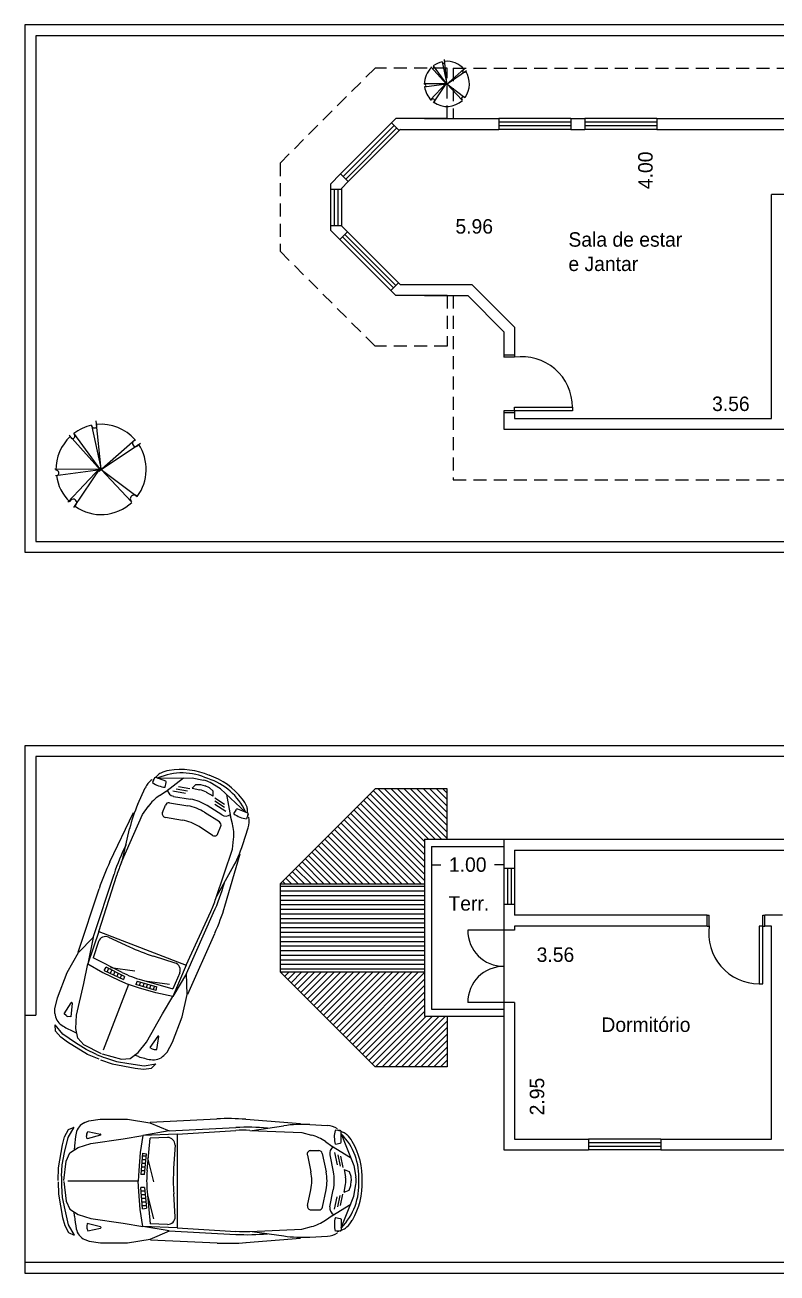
# Model space of a CAD drawing. Extents: x 0 to 29.1, y 0 to 17.3.
# Drawn here: x 0 to 10.42, y 0 to 17.28 of the extents above; entities that cross this region are included whole.
import ezdxf

# ---------------------------------------------------------------- set-up
doc = ezdxf.new("R2010")
doc.units = 0
doc.linetypes.add('ACAD_ISO02W100', pattern=[15, 12, -3])
doc.layers.get('0').update_dxf_attribs({"linetype": 'CONTINUOUS'})
doc.layers.get('DEFPOINTS').update_dxf_attribs({"linetype": 'CONTINUOUS'})
for name, color, linetype in [('ARV', 3, 'CONTINUOUS'), ('BLOCO', 5, 'CONTINUOUS'), ('BLOCOS', 5, 'CONTINUOUS'), ('HACHURA', 1, 'CONTINUOUS'), ('PAREDE', 7, 'CONTINUOUS'), ('PONTILHADO', 8, 'ACAD_ISO02W100')]:
    doc.layers.add(name, color=color, linetype=linetype)
doc.styles.add('PADRÃO', font='', dxfattribs={"height": 0.2})
doc.styles.get('PADRÃO').set_extended_font_data('AvantGarde Bk BT')
doc.dimstyles.new('PADRÃOS', dxfattribs={"dimtxt": 0.15, "dimasz": 0.1, "dimexe": 1.25, "dimexo": 0.625, "dimgap": 0.1, "dimtad": 0, "dimjust": 1, "dimzin": 1, "dimdsep": 46, "dimtxsty": 'PADRÃO', "dimcen": 2.5, "dimse1": 1, "dimse2": 1, "dimsd1": 1, "dimsd2": 1, "dimclrt": 1, "dimadec": 0, "dimazin": 0, "dimtfac": 1, "dimtdec": 4, "dimtmove": 0, "dimatfit": 3, "dimfxl": 1, "dimtolj": 1, "dimtzin": 0, "dimarcsym": 0})

# ---------------------------------------------------------------- blocks, each defined once
blk = doc.blocks.new('P80E15')
at = {"layer": 'BLOCO', "ltscale": 0.015}
for p, q in [((0.03, 0.15), (0, 0.15)), ((0, 0.15), (0, 0)), ((0.03, 0), (0, 0)), ((0.03, 0.15), (0.03, 0)), ((0.8, 0.15), (0.77, 0.15)), ((0.77, 0.15), (0.77, 0)), ((0.8, 0), (0.77, 0)), ((0.8, 0.15), (0.8, 0))]:
    blk.add_line(p, q, dxfattribs=at)
at = {"layer": 'BLOCO'}
blk.add_lwpolyline([(0.03, 0.15), (0.08, 0.15), (0.08, 0.95), (0.03, 0.95)], close=True, dxfattribs=at)
at = {"layer": 'BLOCO', "ltscale": 0.015}
blk.add_arc((0.08, 0.252), 0.698, 351.5555, 90, dxfattribs=at)
blk = doc.blocks.new('P80D15')
at = {"layer": 'BLOCO', "ltscale": 0.015}
for p, q in [((0, 0.15), (0, 0)), ((0, 0.15), (0.03, 0.15)), ((0, 0), (0.03, 0)), ((0.03, 0.15), (0.03, 0)), ((0.77, 0.15), (0.77, 0)), ((0.77, 0.15), (0.8, 0.15)), ((0.77, 0), (0.8, 0)), ((0.8, 0.15), (0.8, 0))]:
    blk.add_line(p, q, dxfattribs=at)
at = {"layer": 'BLOCO'}
blk.add_lwpolyline([(0.77, 0.15), (0.72, 0.15), (0.72, 0.95), (0.77, 0.95)], close=True, dxfattribs=at)
at = {"layer": 'BLOCO', "ltscale": 0.015}
blk.add_arc((0.72, 0.252), 0.698, 90, 188.4445, dxfattribs=at)
blk = doc.blocks.new('*D37')
at = {"layer": 'DEFPOINTS', "color": 0, "linetype": 'ByBlock', "ltscale": 0.015}
for p in [(140.121, 153.3), (140.121, 153.099), (143.681, 153.099)]:
    blk.add_point(p, dxfattribs=at)
at = {"color": 1, "linetype": 'ByBlock', "ltscale": 0.015, "insert": (143.116, 153.3), "char_height": 0.2, "attachment_point": 5, "style": 'PADRÃO'}
blk.add_mtext('\\A1;3.56', dxfattribs=at)
blk = doc.blocks.new('*D38')
at = {"layer": 'DEFPOINTS', "color": 0, "linetype": 'ByBlock', "ltscale": 0.015}
for p in [(142.091, 157.099), (141.934, 153.099), (143.681, 153.099)]:
    blk.add_point(p, dxfattribs=at)
at = {"color": 1, "linetype": 'ByBlock', "ltscale": 0.015, "insert": (141.934, 156.533), "char_height": 0.2, "attachment_point": 5, "rotation": 90, "style": 'PADRÃO'}
blk.add_mtext('\\A1;4.00', dxfattribs=at)
blk = doc.blocks.new('*D39')
at = {"layer": 'DEFPOINTS', "color": 0, "linetype": 'ByBlock', "ltscale": 0.015}
for p in [(137.721, 156.267), (143.681, 156.199), (137.721, 155.756)]:
    blk.add_point(p, dxfattribs=at)
at = {"color": 1, "linetype": 'ByBlock', "ltscale": 0.015, "insert": (139.561, 155.756), "char_height": 0.2, "attachment_point": 5, "style": 'PADRÃO'}
blk.add_mtext('\\A1;5.96', dxfattribs=at)
blk = doc.blocks.new('*D40')
at = {"layer": 'DEFPOINTS', "color": 0, "linetype": 'ByBlock', "ltscale": 0.015}
for p in [(140.121, 146.071), (143.681, 146.071), (143.681, 145.674)]:
    blk.add_point(p, dxfattribs=at)
at = {"color": 1, "linetype": 'ByBlock', "ltscale": 0.015, "insert": (140.686, 145.674), "char_height": 0.2, "attachment_point": 5, "style": 'PADRÃO'}
blk.add_mtext('\\A1;3.56', dxfattribs=at)
blk = doc.blocks.new('*D41')
at = {"layer": 'DEFPOINTS', "color": 0, "linetype": 'ByBlock', "ltscale": 0.015}
for p in [(140.121, 146.071), (140.432, 146.071), (140.121, 143.121)]:
    blk.add_point(p, dxfattribs=at)
at = {"color": 1, "linetype": 'ByBlock', "ltscale": 0.015, "insert": (140.432, 143.711), "char_height": 0.2, "attachment_point": 5, "rotation": 90, "style": 'PADRÃO'}
blk.add_mtext('\\A1;2.95', dxfattribs=at)
blk = doc.blocks.new('*D44')
at = {"color": 0, "linetype": 'ByBlock', "ltscale": 0.015}
for p, q in [((138.971, 146.921), (139.1, 146.921)), ((139.971, 146.921), (139.843, 146.921))]:
    blk.add_line(p, q, dxfattribs=at)
at = {"layer": 'DEFPOINTS', "color": 0, "linetype": 'ByBlock', "ltscale": 0.015}
for p in [(138.971, 147.171), (139.971, 147.171), (138.971, 146.921)]:
    blk.add_point(p, dxfattribs=at)
at = {"color": 1, "linetype": 'ByBlock', "ltscale": 0.015, "insert": (139.471, 146.921), "char_height": 0.2, "attachment_point": 5, "style": 'PADRÃO'}
blk.add_mtext('\\A1;1.00', dxfattribs=at)
blk = doc.blocks.new('A_03')
at = {"layer": 'ARV'}
for p, q in [((-0.032, 0.054), (-0.102, 0.726)), ((-0.04, 0.044), (-0.476, 0.526)), ((-0.413, 0.556), (-0.04, 0.044)), ((-0.164, 0.667), (-0.032, 0.054)), ((-0.057, 0.029), (0.441, 0.467)), ((0.512, 0.415), (-0.057, 0.029)), ((-0.04, 0.051), (-0.672, 0.059)), ((-0.663, -0.03), (-0.04, 0.051)), ((-0.494, -0.401), (-0.04, 0.081)), ((-0.04, 0.081), (-0.413, -0.475)), ((-0.032, 0.054), (0.468, -0.32)), ((0.388, -0.394), (-0.032, 0.054))]:
    blk.add_line(p, q, dxfattribs=at)
for centre, radius, start, end in [((-0.427, 0.516), 0.0334, 201.2821, 48.2736), ((-0.032, 0.054), 0.625, 102.158, 127.2526), ((-0.127, 0.664), 0.037, 175.6543, 19.6938), ((-0.032, 0.054), 0.625, 41.0541, 95.5311), ((-0.032, 0.054), 0.625, 133.2426, 180.9743), ((0.446, 0.414), 0.0427, 89.2094, 344.6286), ((-0.032, 0.054), 0.625, 323.2022, 33.8211), ((-0.655, 0.006), 0.0378, 285.6846, 88.001), ((-0.032, 0.054), 0.625, 187.876, 225.8833), ((0.426, -0.355), 0.0546, 40.7148, 224.88), ((-0.419, -0.408), 0.0497, 310.6567, 163.4448), ((-0.032, 0.054), 0.625, 234.6715, 313.133)]:
    blk.add_arc(centre, radius, start, end, dxfattribs=at)
blk = doc.blocks.new('C-01')
for p, q in [((-1.831, 0.842), (-1.773, 0.867)), ((-1.773, 0.867), (-1.616, 0.889)), ((-1.616, 0.889), (-1.24, 0.889)), ((-1.24, 0.889), (-0.927, 0.84)), ((-0.922, 0.847), (0, 0.894)), ((0.402, 0.888), (1.156, 0.828)), ((-2.109, 0.646), (-2.057, 0.747)), ((-2.062, 0.637), (-1.978, 0.781)), ((-2.057, 0.747), (-1.978, 0.781)), ((-1.802, 0.687), (-1.79, 0.721)), ((-1.79, 0.721), (-1.613, 0.684)), ((-0.659, 0.727), (-1.026, 0.665)), ((-0.927, 0.84), (-0.659, 0.727)), ((-0.659, 0.727), (0.263, 0.774)), ((-0.552, 0.682), (0.261, 0.733)), ((0.455, 0.735), (1.176, 0.704)), ((0.488, 0.734), (0.925, 0.798)), ((1.176, 0.704), (1.31, 0.669)), ((1.287, 0.815), (1.531, 0.802)), ((1.708, 0.731), (1.637, 0.736)), ((1.667, 0.743), (1.699, 0.729)), ((1.72, 0.57), (1.72, 0.718)), ((1.724, 0.718), (1.754, 0.706)), ((-2.196, 0.215), (-2.138, 0.536)), ((-2.138, 0.536), (-2.109, 0.646)), ((-2.109, 0.43), (-2.062, 0.637)), ((-1.972, 0.52), (-1.976, 0.461)), ((-1.796, 0.62), (-1.804, 0.658)), ((-1.612, 0.669), (-1.796, 0.62)), ((-0.552, 0.682), (-1.026, 0.665)), ((-0.966, 0.178), (-0.924, 0.627)), ((-0.684, 0.636), (-0.924, 0.627)), ((-0.58, 0.53), (-0.599, 0.212)), ((-0.552, 0.682), (-0.551, -0.613)), ((1.503, 0.579), (1.594, 0.516)), ((1.59, 0.519), (1.853, 0.359)), ((1.641, 0.546), (1.709, 0.557)), ((1.72, 0.688), (1.898, 0.248)), ((-2.143, 0.259), (-2.109, 0.43)), ((-1.029, 0.419), (-1.052, 0.126)), ((-0.98, 0.376), (-1.033, 0.376)), ((-1.029, 0.419), (-0.977, 0.411)), ((-1.004, 0.126), (-0.977, 0.411)), ((-0.962, 0.353), (-0.88, 0.023)), ((1.253, 0.394), (1.301, 0.16)), ((1.301, 0.455), (1.411, 0.455)), ((1.46, 0.415), (1.513, 0.16)), ((1.564, 0.395), (1.613, 0.16)), ((1.63, 0.43), (1.666, 0.256)), ((1.674, 0.395), (1.707, 0.239)), ((1.714, 0.379), (1.747, 0.222)), ((-2.201, 0.043), (-2.196, 0.215)), ((-2.152, 0.1), (-2.143, 0.259)), ((-0.999, 0.176), (-1.048, 0.176)), ((-0.995, 0.226), (-1.044, 0.226)), ((-0.99, 0.276), (-1.04, 0.276)), ((-0.985, 0.326), (-1.037, 0.326)), ((1.764, 0.193), (1.781, 0.086)), ((1.764, 0.193), (1.831, 0.165)), ((1.898, 0.248), (1.925, 0.086)), ((-1.091, 0.034), (-2.064, 0.034)), ((-1.004, 0.126), (-1.052, 0.126)), ((1.831, 0.165), (1.855, 0.103)), ((1.855, 0.103), (1.859, 0.037)), ((1.855, -0.029), (1.859, 0.037)), ((-2.152, -0.034), (-2.143, -0.193)), ((-1.029, -0.351), (-1.052, -0.058)), ((-1.004, -0.058), (-1.052, -0.058)), ((-0.999, -0.108), (-1.048, -0.108)), ((-0.995, -0.158), (-1.044, -0.158)), ((-1.004, -0.058), (-0.977, -0.343)), ((-0.966, -0.11), (-0.923, -0.559)), ((-0.962, -0.16), (-0.88, -0.49)), ((-0.579, -0.461), (-0.598, -0.143)), ((1.256, -0.307), (1.302, -0.087)), ((1.463, -0.328), (1.513, -0.087)), ((1.565, -0.322), (1.613, -0.087)), ((1.674, -0.322), (1.707, -0.165)), ((1.714, -0.305), (1.747, -0.148)), ((1.764, -0.12), (1.781, -0.013)), ((1.764, -0.12), (1.831, -0.091)), ((1.831, -0.091), (1.855, -0.029)), ((1.898, -0.174), (1.925, -0.013)), ((-2.143, -0.193), (-2.108, -0.364)), ((-0.99, -0.208), (-1.04, -0.208)), ((-0.985, -0.258), (-1.037, -0.258)), ((-0.98, -0.308), (-1.033, -0.308)), ((-1.029, -0.351), (-0.977, -0.343)), ((1.591, -0.446), (1.854, -0.285)), ((1.63, -0.356), (1.666, -0.183)), ((1.721, -0.615), (1.898, -0.174)), ((-2.108, -0.364), (-2.061, -0.571)), ((-1.971, -0.453), (-1.975, -0.394)), ((1.305, -0.367), (1.414, -0.367)), ((1.504, -0.506), (1.595, -0.442)), ((1.642, -0.472), (1.71, -0.484)), ((1.721, -0.496), (1.721, -0.645)), ((-2.061, -0.571), (-1.976, -0.714)), ((-1.795, -0.553), (-1.803, -0.591)), ((-1.801, -0.62), (-1.789, -0.654)), ((-1.611, -0.602), (-1.795, -0.553)), ((-1.789, -0.654), (-1.611, -0.617)), ((-0.552, -0.613), (-1.026, -0.596)), ((-0.659, -0.658), (-1.025, -0.596)), ((-0.925, -0.772), (-0.657, -0.658)), ((-0.683, -0.567), (-0.924, -0.558)), ((-0.659, -0.658), (0.263, -0.705)), ((-0.551, -0.613), (0.263, -0.663)), ((0.457, -0.664), (1.177, -0.632)), ((0.49, -0.663), (0.927, -0.726)), ((1.177, -0.632), (1.311, -0.596)), ((1.709, -0.658), (1.638, -0.662)), ((1.668, -0.669), (1.7, -0.656)), ((1.726, -0.645), (1.755, -0.632)), ((-1.829, -0.776), (-1.771, -0.8)), ((-1.771, -0.8), (-1.614, -0.821)), ((-1.614, -0.821), (-1.238, -0.821)), ((-1.238, -0.821), (-0.925, -0.772)), ((-0.92, -0.779), (0.002, -0.824)), ((0.403, -0.818), (1.157, -0.755)), ((1.289, -0.742), (1.533, -0.729))]:
    blk.add_line(p, q)
for points in [[(-2.118, 0.039), (-2.09, 0.311), (-2.037, 0.422), (-1.921, 0.496), (-1.745, 0.554), (-1.3, 0.617), (-1.026, 0.665), (-1.064, 0.428), (-1.083, 0.18), (-1.091, 0.034)], [(-2.201, 0.023), (-2.195, -0.149), (-2.137, -0.47), (-2.107, -0.58), (-2.055, -0.681), (-1.976, -0.714)], [(-2.118, 0.027), (-2.089, -0.245), (-2.036, -0.356), (-1.92, -0.429), (-1.744, -0.487), (-1.299, -0.55), (-1.025, -0.596), (-1.063, -0.36), (-1.083, -0.112), (-1.091, 0.034)]]:
    blk.add_lwpolyline(points)
for centre, radius, start, end in [((0.157, -2.15), 3.048, 85.3952, 92.9452), ((-0.452, 0.416), 1.524, 169.4663, 176.0811), ((-1.753, 0.658), 0.2, 112.7478, 169.4663), ((0.377, -1.092), 1.829, 87.5491, 93.6237), ((0.42, -2.27), 3.048, 84.6964, 92.9452), ((1.192, -1.011), 1.829, 86.9998, 98.3676), ((1.517, 0.518), 0.284, 57.3299, 87.1824), ((1.99, 0.648), 0.364, 166.0961, 196.3535), ((1.707, 0.718), 0.0127, 0, 86.3304), ((1.695, 0.565), 0.152, 46.3836, 67.2014), ((-1.755, 0.669), 0.0508, 159.9787, 192.5384), ((-1.614, 0.676), 0.00762, 284.96, 78.1125), ((-0.68, 0.536), 0.1, 356.7256, 92.0722), ((1.154, 0.08), 0.61, 55.07, 75.2551), ((1.707, 0.57), 0.0127, 279.6077, 360), ((1.12, 0.093), 0.847, 356.2451, 44.5195), ((1.5, 0.36), 0.436, 30.4577, 46.3836), ((1.003, 0.068), 1.012, 358.0694, 30.4577), ((1.301, 0.405), 0.05, 90, 191.7694), ((1.411, 0.405), 0.05, 11.7694, 90), ((1.662, 0.416), 0.1, 118.178, 191.7694), ((0.551, 0.036), 1.524, 174.6214, 185.4916), ((2.444, 0.037), 3.048, 176.7256, 183.3874), ((-0.935, 0.034), 1.219, 176.8942, 183.2188), ((0.704, 0.036), 0.61, 348.3436, 11.7694), ((0.916, 0.036), 0.61, 348.3436, 11.7694), ((1.016, 0.036), 0.61, 348.3436, 11.7694), ((1.12, -0.02), 0.847, 315.5935, 3.8679), ((1.481, 0.037), 0.305, 350.7246, 9.3883), ((1.003, 0.004), 1.012, 329.6553, 2.0435), ((1.624, 0.037), 0.305, 350.7246, 9.3883), ((1.305, -0.317), 0.05, 168.3436, 270), ((1.414, -0.317), 0.05, 270, 348.3436), ((1.663, -0.342), 0.1, 168.3436, 242.009), ((-0.451, -0.346), 1.524, 184.0319, 190.6466), ((-0.679, -0.467), 0.1, 267.9278, 3.3874), ((1.154, -0.007), 0.61, 284.8579, 305.0429), ((1.991, -0.574), 0.364, 163.7595, 194.0169), ((1.708, -0.496), 0.0127, 0.113, 80.5053), ((1.5, -0.287), 0.436, 313.7293, 329.6553), ((-1.752, -0.591), 0.2, 190.6466, 247.3652), ((-1.753, -0.602), 0.0508, 167.5746, 200.1342), ((-1.613, -0.609), 0.00762, 282.0005, 75.153), ((0.375, 1.163), 1.829, 266.4893, 272.5638), ((1.518, -0.445), 0.284, 272.9306, 302.783), ((1.709, -0.645), 0.0127, 273.7825, 0.113), ((1.696, -0.492), 0.152, 292.9116, 313.7293), ((0.153, 2.22), 3.048, 267.1678, 274.7177), ((0.42, 2.339), 3.048, 267.0548, 275.3036), ((1.189, 1.084), 1.829, 261.7454, 273.1132)]:
    blk.add_arc(centre, radius, start, end)

msp = doc.modelspace()

# ---------------------------------------------------------------- hatches: boundary and pattern name
at = {"layer": 'HACHURA', "ltscale": 0.015}
h = msp.add_hatch(dxfattribs=at)
h.set_pattern_fill('ANSI31', color=256, scale=0.02, angle=90, style=0)
h.set_pattern_definition([(135, (-133.33726, -141.26772), (-0.04490128, -0.04490128), [])])
h.paths.add_polyline_path([(5.534, 5.388), (5.534, 6.004), (5.85, 6.004), (5.85, 6.704), (4.85, 6.704), (3.534, 5.388)])
h = msp.add_hatch(dxfattribs=at)
h.set_pattern_fill('ANSI31', color=256, scale=0.02, angle=135, style=0)
h.set_pattern_definition([(180, (-133.33726, -141.26772), (-7e-18, -0.0635), [])])
h.paths.add_polyline_path([(5.534, 4.169), (5.534, 5.388), (3.534, 5.388), (3.534, 4.169)])
h = msp.add_hatch(dxfattribs=at)
h.set_pattern_fill('ANSI31', color=256, scale=0.02, style=0)
h.set_pattern_definition([(45, (-133.33726, -141.26772), (-0.04490128, 0.04490128), [])])
h.paths.add_polyline_path([(3.534, 4.169), (4.85, 2.854), (5.85, 2.854), (5.85, 3.554), (5.534, 3.554), (5.534, 4.169)])

# ---------------------------------------------------------------- linework, layer by layer
at = {"layer": 'BLOCO', "ltscale": 0.015}
for p, q in [((5.08, 15.922), (4.373, 15.215)), ((7.564, 15.981), (6.564, 15.981)), ((7.564, 15.931), (6.564, 15.931)), ((8.754, 15.981), (7.754, 15.981)), ((8.754, 15.931), (7.754, 15.931)), ((5.116, 15.887), (4.409, 15.18)), ((5.151, 15.852), (4.444, 15.144)), ((5.186, 15.816), (4.479, 15.109)), ((7.564, 15.881), (6.564, 15.881)), ((7.564, 15.831), (6.564, 15.831)), ((8.754, 15.881), (7.754, 15.881)), ((8.754, 15.831), (7.754, 15.831)), ((4.234, 14.999), (4.234, 14.499)), ((4.284, 14.999), (4.284, 14.499)), ((4.334, 14.999), (4.334, 14.499)), ((4.384, 14.999), (4.384, 14.499)), ((4.398, 14.344), (5.105, 13.637)), ((4.433, 14.379), (5.14, 13.672)), ((4.468, 14.415), (5.175, 13.708)), ((4.362, 14.309), (5.069, 13.602)), ((6.634, 5.601), (6.634, 5.101)), ((6.684, 5.601), (6.684, 5.101)), ((6.734, 5.601), (6.734, 5.101)), ((6.784, 5.601), (6.784, 5.101)), ((6.634, 4.745), (6.134, 4.745)), ((6.634, 4.745), (6.634, 3.745)), ((6.634, 3.745), (6.134, 3.745)), ((8.807, 1.854), (7.807, 1.854)), ((8.807, 1.804), (7.807, 1.804)), ((8.807, 1.754), (7.807, 1.754)), ((8.807, 1.704), (7.807, 1.704))]:
    msp.add_line(p, q, dxfattribs=at)
for centre, start, end in [((6.634, 4.745), 180, 270), ((6.634, 3.745), 90, 180)]:
    msp.add_arc(centre, 0.5, start, end, dxfattribs=at)
at = {"layer": 'PAREDE', "ltscale": 0.015}
for p, q in [((5.139, 15.981), (5.08, 15.922)), ((5.186, 15.816), (5.08, 15.922)), ((5.85, 15.981), (5.139, 15.981)), ((5.534, 15.981), (6.564, 15.981)), ((6.564, 15.981), (6.564, 15.831)), ((7.564, 15.981), (7.754, 15.981)), ((7.564, 15.981), (7.564, 15.831)), ((7.754, 15.981), (7.754, 15.831)), ((8.754, 15.981), (8.754, 15.831)), ((8.754, 15.981), (11.654, 15.981)), ((5.202, 15.831), (5.186, 15.816)), ((5.202, 15.831), (6.564, 15.831)), ((7.564, 15.831), (7.754, 15.831)), ((8.754, 15.831), (11.654, 15.831)), ((4.373, 15.215), (4.234, 15.076)), ((4.479, 15.109), (4.373, 15.215)), ((4.234, 15.076), (4.234, 14.999)), ((4.479, 15.109), (4.384, 15.014)), ((4.384, 14.999), (4.234, 14.999)), ((4.384, 15.014), (4.384, 14.999)), ((10.344, 11.831), (10.344, 14.931)), ((11.544, 14.931), (10.344, 14.931)), ((4.384, 14.499), (4.234, 14.499)), ((4.234, 14.499), (4.234, 14.437)), ((4.362, 14.309), (4.234, 14.437)), ((4.468, 14.415), (4.362, 14.309)), ((4.468, 14.415), (4.384, 14.499)), ((5.175, 13.708), (5.069, 13.602)), ((5.202, 13.681), (5.175, 13.708)), ((6.196, 13.681), (5.202, 13.681)), ((6.196, 13.681), (6.784, 13.094)), ((5.139, 13.531), (5.069, 13.602)), ((5.85, 13.531), (5.139, 13.531)), ((5.534, 13.531), (6.134, 13.531)), ((6.134, 13.531), (6.634, 13.031)), ((6.634, 13.031), (6.634, 12.707)), ((6.784, 13.094), (6.784, 12.707)), ((6.784, 12.707), (6.634, 12.707)), ((6.784, 11.907), (6.634, 11.907)), ((6.634, 11.907), (6.634, 11.681)), ((6.784, 11.907), (6.784, 11.831)), ((6.784, 11.831), (10.344, 11.831)), ((6.634, 11.681), (11.084, 11.681)), ((4.85, 6.704), (3.534, 5.388)), ((5.85, 6.704), (4.85, 6.704)), ((5.85, 6.004), (5.85, 6.704)), ((5.534, 6.004), (5.534, 3.554)), ((5.534, 6.004), (6.634, 6.004)), ((5.634, 5.904), (5.634, 3.654)), ((5.634, 5.904), (6.634, 5.904)), ((6.634, 6.004), (6.634, 5.601)), ((6.634, 6.004), (16.885, 6.004)), ((6.784, 5.854), (6.784, 5.601)), ((6.784, 5.854), (16.885, 5.854)), ((6.784, 5.601), (6.634, 5.601)), ((3.534, 5.388), (3.534, 4.169)), ((3.534, 5.388), (5.534, 5.388)), ((6.784, 5.101), (6.634, 5.101)), ((6.634, 5.101), (6.634, 4.745)), ((6.784, 5.101), (6.784, 4.954)), ((9.45, 4.954), (6.784, 4.954)), ((9.45, 4.804), (9.45, 4.954)), ((10.494, 4.954), (10.25, 4.954)), ((10.25, 4.804), (10.25, 4.954)), ((6.784, 4.745), (6.634, 4.745)), ((6.784, 4.804), (6.784, 4.745)), ((9.45, 4.804), (6.784, 4.804)), ((10.344, 4.804), (10.25, 4.804)), ((10.344, 1.854), (10.344, 4.804)), ((4.85, 2.854), (3.534, 4.169)), ((3.534, 4.169), (5.534, 4.169)), ((5.634, 3.654), (6.634, 3.654)), ((6.784, 3.745), (6.634, 3.745)), ((6.634, 3.745), (6.634, 1.704)), ((6.784, 3.745), (6.784, 1.854)), ((0, 3.569), (0.15, 3.569)), ((5.534, 3.554), (6.634, 3.554)), ((5.85, 3.554), (5.85, 2.854)), ((5.85, 2.854), (4.85, 2.854)), ((6.784, 1.854), (7.807, 1.854)), ((7.807, 1.854), (7.807, 1.704)), ((8.807, 1.854), (8.807, 1.704)), ((8.807, 1.854), (10.344, 1.854)), ((6.634, 1.704), (7.807, 1.704)), ((8.807, 1.704), (10.979, 1.704))]:
    msp.add_line(p, q, dxfattribs=at)
at = {"layer": 'PAREDE'}
for p, q in [((25.3, 7.3), (0, 7.3)), ((0, 7.3), (0, 0)), ((25.15, 7.15), (0.15, 7.15)), ((0.15, 7.15), (0.15, 3.569)), ((0, 0.15), (25.15, 0.15)), ((0, 0), (25.3, 0))]:
    msp.add_line(p, q, dxfattribs=at)
for points in [[(0, 9.978), (25.3, 9.978), (25.3, 17.278), (0, 17.278)], [(0.15, 10.128), (25.15, 10.128), (25.15, 17.128), (0.15, 17.128)]]:
    msp.add_lwpolyline(points, close=True, dxfattribs=at)
at = {"layer": 'PONTILHADO', "ltscale": 0.015}
for p, q in [((4.85, 16.681), (3.534, 15.366)), ((5.85, 16.681), (4.85, 16.681)), ((5.85, 15.981), (5.85, 16.681)), ((5.934, 16.681), (18.604, 16.681)), ((5.934, 16.681), (5.934, 15.981)), ((3.534, 15.366), (3.534, 14.147)), ((4.85, 12.831), (3.534, 14.147)), ((5.85, 13.531), (5.85, 12.831)), ((5.934, 13.531), (5.934, 10.981)), ((5.85, 12.831), (4.85, 12.831)), ((5.934, 10.981), (23.444, 10.981))]:
    msp.add_line(p, q, dxfattribs=at)

# ---------------------------------------------------------------- block references
at = {"layer": 'BLOCO', "ltscale": 0.015}
for name, p, rotation in [('P80D15', (6.634, 12.707), 270.000000000002), ('P80E15', (10.25, 4.954), 180)]:
    msp.add_blockref(name, p, dxfattribs=dict(at, rotation=rotation))
at = {"layer": 'BLOCOS', "ltscale": 0.015, "rotation": 68.85045087648824}
msp.add_blockref('C-01', (1.861, 4.998), dxfattribs=at)
at = {"layer": 'BLOCOS', "ltscale": 0.015}
msp.add_blockref('C-01', (2.659, 1.24), dxfattribs=at)
at = {"layer": 'HACHURA', "ltscale": 0.015, "xscale": 0.5, "yscale": 0.5, "zscale": 0.5}
msp.add_blockref('A_03', (5.862, 16.435), dxfattribs=at)
at = {"layer": 'HACHURA', "ltscale": 0.015}
msp.add_blockref('A_03', (1.087, 11.071), dxfattribs=at)

# ---------------------------------------------------------------- texts
at = {"layer": 'HACHURA', "ltscale": 0.015, "style": 'PADRÃO'}
for s, p in [('Sala de estar', (7.529, 14.208)), ('e Jantar', (7.529, 13.871)), ('Terr.', (5.867, 5.017)), ('Dormitório', (7.986, 3.338))]:
    msp.add_text(s, height=0.2, dxfattribs=at).set_placement(p)

# ---------------------------------------------------------------- dimensions: what is measured, and where the dimension line sits
at = {"layer": 'HACHURA', "ltscale": 0.015}
for base, p1, p2, picture, middle in [((8.596, 11.831), (8.754, 15.831), (10.344, 11.831), '*D38', (8.596, 15.265)), ((7.095, 4.804), (6.784, 1.854), (6.784, 4.804), '*D41', (7.095, 2.443))]:
    dim = msp.add_linear_dim(base=base, p1=p1, p2=p2, angle=90, dimstyle='PADRÃOS', dxfattribs=at)
    dim.commit()
    dim.dimension.update_dxf_attribs({"geometry": picture, "text_midpoint": middle, "insert": (-133.337, -141.268)})
dim = msp.add_linear_dim(base=(4.384, 14.489), p1=(10.344, 14.931), p2=(4.384, 14.999), dimstyle='PADRÃOS', dxfattribs=at)
dim.commit()
dim.dimension.update_dxf_attribs({"geometry": '*D39', "text_midpoint": (6.224, 14.489), "dimtype": 160, "insert": (-133.337, -141.268)})
for base, p1, p2, picture, middle in [((6.784, 12.032), (10.344, 11.831), (6.784, 11.831), '*D37', (9.779, 12.032)), ((5.634, 5.653), (6.634, 5.904), (5.634, 5.904), '*D44', (6.134, 5.653)), ((10.344, 4.406), (6.784, 4.804), (10.344, 4.804), '*D40', (7.349, 4.406))]:
    dim = msp.add_linear_dim(base=base, p1=p1, p2=p2, dimstyle='PADRÃOS', dxfattribs=at)
    dim.commit()
    dim.dimension.update_dxf_attribs({"geometry": picture, "text_midpoint": middle, "insert": (-133.337, -141.268)})

doc.saveas('drawing.dxf')
